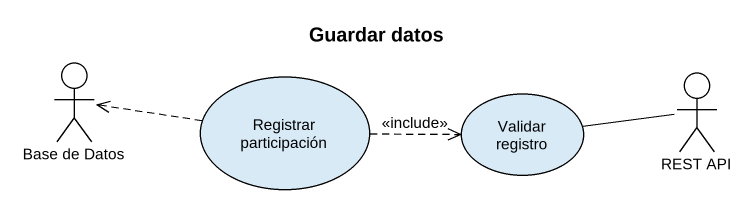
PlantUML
@startuml
title Guardar datos
actor "Base de Datos" as Base_de_Datos
usecase "Registrar participación" as Registrar_participación
actor "REST API" as REST_API
usecase "Validar registro" as Validar_registro
Registrar_participación .left.> Base_de_Datos
Registrar_participación .right.> Validar_registro : <<include>>
REST_API -left- Validar_registro
@enduml
